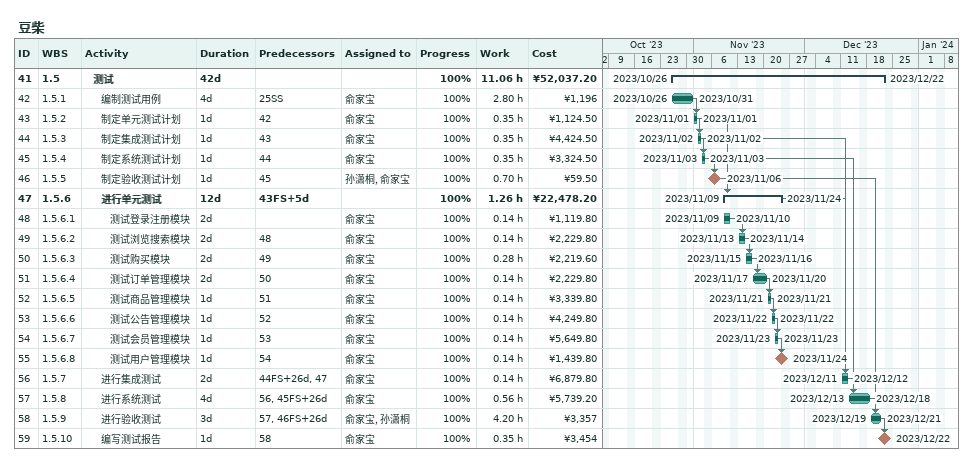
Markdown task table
豆柴

| ID | WBS | Task | Duration | Start | Finish | Predecessors | Resources | % complete | Work (h) | Cost (¥) |
|---|---|---|---|---|---|---|---|---|---|---|
| 41 | 1.5 | **测试** | 42d | 2023-10-26 | 2023-12-22 |  |  | 100 | 11.06 | 52037.20 |
| 42 | 1.5.1 | 编制测试用例 | 4d | 2023-10-26 | 2023-10-31 | 25SS | 俞家宝 | 100 | 2.80 | 1196 |
| 43 | 1.5.2 | 制定单元测试计划 | 1d | 2023-11-01 | 2023-11-01 | 42 | 俞家宝 | 100 | 0.35 | 1124.50 |
| 44 | 1.5.3 | 制定集成测试计划 | 1d | 2023-11-02 | 2023-11-02 | 43 | 俞家宝 | 100 | 0.35 | 4424.50 |
| 45 | 1.5.4 | 制定系统测试计划 | 1d | 2023-11-03 | 2023-11-03 | 44 | 俞家宝 | 100 | 0.35 | 3324.50 |
| 46 | 1.5.5 | 制定验收测试计划 | 1d | 2023-11-06 | 2023-11-06 | 45 | 孙潇桐, 俞家宝 | 100 | 0.70 | 59.50 |
| 47 | 1.5.6 | **进行单元测试** | 12d | 2023-11-09 | 2023-11-24 | 43FS+5d |  | 100 | 1.26 | 22478.20 |
| 48 | 1.5.6.1 | 测试登录注册模块 | 2d | 2023-11-09 | 2023-11-10 |  | 俞家宝 | 100 | 0.14 | 1119.80 |
| 49 | 1.5.6.2 | 测试浏览搜索模块 | 2d | 2023-11-13 | 2023-11-14 | 48 | 俞家宝 | 100 | 0.14 | 2229.80 |
| 50 | 1.5.6.3 | 测试购买模块 | 2d | 2023-11-15 | 2023-11-16 | 49 | 俞家宝 | 100 | 0.28 | 2219.60 |
| 51 | 1.5.6.4 | 测试订单管理模块 | 2d | 2023-11-17 | 2023-11-20 | 50 | 俞家宝 | 100 | 0.14 | 2229.80 |
| 52 | 1.5.6.5 | 测试商品管理模块 | 1d | 2023-11-21 | 2023-11-21 | 51 | 俞家宝 | 100 | 0.14 | 3339.80 |
| 53 | 1.5.6.6 | 测试公告管理模块 | 1d | 2023-11-22 | 2023-11-22 | 52 | 俞家宝 | 100 | 0.14 | 4249.80 |
| 54 | 1.5.6.7 | 测试会员管理模块 | 1d | 2023-11-23 | 2023-11-23 | 53 | 俞家宝 | 100 | 0.14 | 5649.80 |
| 55 | 1.5.6.8 | 测试用户管理模块 | 1d | 2023-11-24 | 2023-11-24 | 54 | 俞家宝 | 100 | 0.14 | 1439.80 |
| 56 | 1.5.7 | 进行集成测试 | 2d | 2023-12-11 | 2023-12-12 | 44FS+26d, 47 | 俞家宝 | 100 | 0.14 | 6879.80 |
| 57 | 1.5.8 | 进行系统测试 | 4d | 2023-12-13 | 2023-12-18 | 56, 45FS+26d | 俞家宝 | 100 | 0.56 | 5739.20 |
| 58 | 1.5.9 | 进行验收测试 | 3d | 2023-12-19 | 2023-12-21 | 57, 46FS+26d | 俞家宝, 孙潇桐 | 100 | 4.20 | 3357 |
| 59 | 1.5.10 | 编写测试报告 | 1d | 2023-12-22 | 2023-12-22 | 58 | 俞家宝 | 100 | 0.35 | 3454 |
